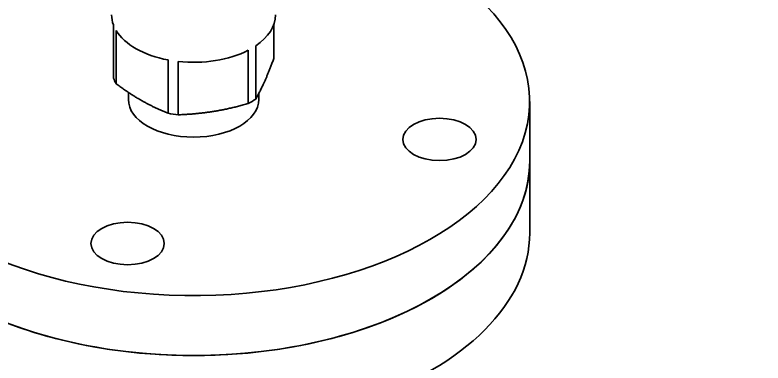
# Model space of a CAD drawing. Header units: millimetres. Extents: x 0 to 42050, y 0 to 29700.
# Drawn here: x 24468.3 to 24541.8, y 11939.5 to 11973.6 of the extents above; entities that cross this region are included whole.
import ezdxf

# ---------------------------------------------------------------- set-up
doc = ezdxf.new("R2010")
doc.units = ezdxf.units.MM
doc.header["$LTSCALE"] = 50
doc.layers.add('Visible', color=7, linetype='Continuous', lineweight=35)

msp = doc.modelspace()

# ---------------------------------------------------------------- linework, layer by layer
at = {"layer": 'Visible'}
for p, q in [((24478.005, 11972.659), (24478.005, 11967.434)), ((24493.748, 11972.679), (24493.748, 11969.339)), ((24478.274, 11966.876), (24478.274, 11972.102)), ((24491.231, 11970.159), (24491.231, 11964.934)), ((24491.97, 11965.368), (24491.97, 11970.594)), ((24483.374, 11969.208), (24483.374, 11963.983)), ((24484.371, 11963.835), (24484.371, 11969.06)), ((24479.473, 11966.034), (24479.473, 11965.335)), ((24492.273, 11965.921), (24492.273, 11965.335)), ((24518.873, 11965.15), (24518.873, 11959.271)), ((24518.873, 11959.271), (24518.873, 11952.249))]:
    msp.add_line(p, q, dxfattribs=at)
at = {"layer": 'Visible', "color": 9, "true_color": 0xc0c0c0}
for major_axis, start_param, end_param in [((-3300, 0), 6.086634, 9.623125), ((-3260, 0), 0, 1.750512)]:
    msp.add_ellipse((26536.67, 12505.046), major_axis=major_axis, ratio=0.57735, start_param=start_param, end_param=end_param, dxfattribs=at)
at = {"layer": 'Visible'}
for centre, major_axis, start_param, end_param in [((24485.873, 11965.15), (33, 0), 1.816979, 7.554965), ((24485.873, 11973.622), (-8.042, 0), 0, 0.208782), ((24485.873, 11973.622), (8.042, 0), 5.572824, 6.283185), ((24485.873, 11973.622), (-8.042, 0), 0.333565, 1.254894), ((24485.873, 11973.622), (8.042, 0), 4.524534, 5.441505), ((24485.873, 11968.396), (-8.042, 0), 0.208782, 0.333565), ((24485.873, 11965.335), (6.4, 0), 3.141593, 6.283185), ((24485.873, 11968.396), (-8.042, 0), 2.299913, 2.431232), ((24485.873, 11968.396), (-8.042, 0), 1.254894, 1.382941), ((24485.873, 11959.271), (-33, 0), 0, 3.141593), ((24485.873, 11959.271), (33, 0), 3.141593, 6.283185), ((24485.873, 11952.249), (-33, 0), 0, 3.141593)]:
    msp.add_ellipse(centre, major_axis=major_axis, ratio=0.57735, start_param=start_param, end_param=end_param, dxfattribs=at)
for centre, major_axis in [((24510.021, 11961.414), (-3.6, 0)), ((24479.402, 11951.208), (3.6, 0))]:
    msp.add_ellipse(centre, major_axis=major_axis, ratio=0.57735, dxfattribs=at)
for points, weights in [([(24493.748, 11969.339), (24492.859, 11966.926), (24491.97, 11965.368)], [1, 1.11457011231, 1]), ([(24483.374, 11963.983), (24480.824, 11964.996), (24478.274, 11966.876)], [1, 1.11637369244, 1]), ([(24491.231, 11964.934), (24487.801, 11963.954), (24484.371, 11963.835)], [1, 1.11517065782, 1])]:
    msp.add_rational_spline(points, weights, degree=2, dxfattribs=at)

doc.saveas('drawing.dxf')
